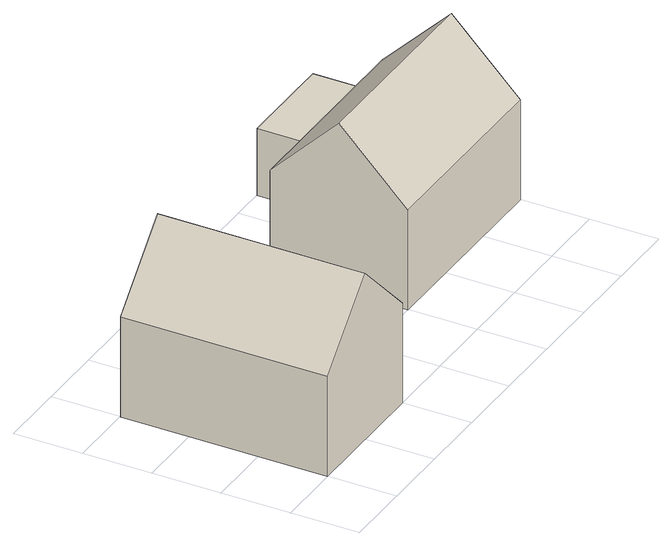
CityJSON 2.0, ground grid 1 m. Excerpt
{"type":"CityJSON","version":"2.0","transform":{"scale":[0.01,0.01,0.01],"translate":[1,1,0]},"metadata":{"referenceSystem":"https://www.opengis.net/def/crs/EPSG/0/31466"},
"CityObjects":{
"building1":{"type":"Building","attributes":{"name":"Wirtschafts-_oder_Industriegebaeude_allgemein","function":"1000","yearOfConstruction":1985,"roofType":"1030","measuredHeight":8,"storeysAboveGround":2,"storeyHeightsAboveGround":"2.5 2.5"},"geometry":[{"type":"Solid","lod":"2","boundaries":[[[[0,1,2,3,4]],[[5,6,7,8,9]],[[9,8,0,4]],[[1,7,6,2]],[[6,5,3,2]],[[8,7,1,0]],[[3,5,9,4]]]]}]},
"building2":{"type":"Building","address":[{"country":"Germany","locality":"Bonn","thoroughfareNumber":"172","thoroughfareName":"Meckenheimer Allee","postcode":"53115"}],"children":["building2-1","building2-2"]},
"building2-1":{"type":"BuildingPart","attributes":{"function":"1000","yearOfConstruction":1964,"roofType":"1030","storeysAboveGround":2},"parents":["building2"],"geometry":[{"type":"MultiSurface","lod":"2","boundaries":[[[10,11,12,13,14]],[[15,16,17,18,19]],[[18,10,14,19]],[[13,12,16,15]],[[11,17,16,12]],[[13,15,19,14]],[[10,20,21,22]],[[22,21,20,18,17,11]]]}]},
"building2-2":{"type":"BuildingPart","attributes":{"function":"1630","yearOfConstruction":1996,"roofType":"1000","storeysAboveGround":1},"parents":["building2"],"geometry":[{"type":"Solid","lod":"2","boundaries":[[[[23,24,22,10]],[[21,25,26,20]],[[26,23,10,20]],[[22,24,25,21]],[[23,26,25,24]],[[21,20,10,22]]]]}]}
},
"vertices":[
[200,0,0],[200,0,150],[100,0,250],[0,0,150],[0,0,0],[0,300,150],[100,300,250],[200,300,150],[200,300,0],[0,300,0],
[700,300,0],[700,300,150],[700,200,250],[700,100,150],[700,100,0],[400,100,150],[400,200,250],[400,300,150],[400,300,0],[400,100,0],[550,300,0],[550,300,100],[700,300,100],
[700,400,0],[700,400,100],[550,400,100],[550,400,0]
]}
